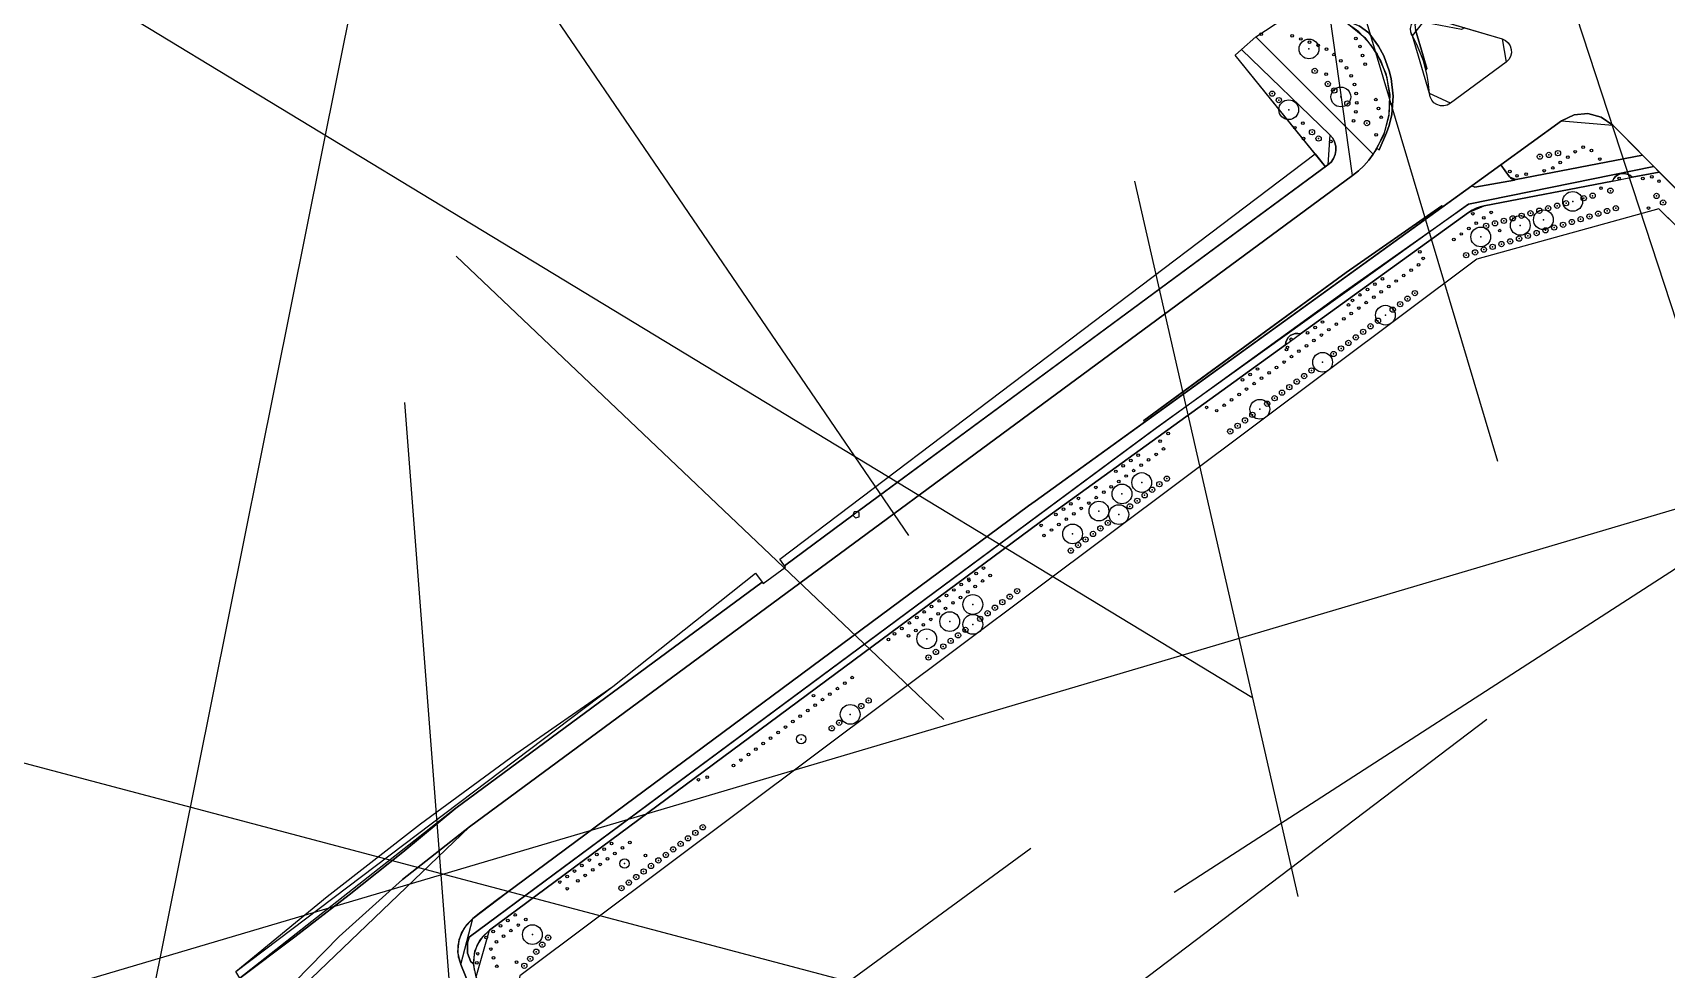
# Model space of a CAD drawing. Header units: metres. Extents: x 13966 to 15478, y -1639 to -430.
# Drawn here: x 14176.8 to 14424.7, y -1286.3 to -1144.2 of the extents above; entities that cross this region are included whole.
import ezdxf

# ---------------------------------------------------------------- set-up
doc = ezdxf.new("R2010")
doc.units = ezdxf.units.M
for name, color, linetype in [('BOUNDARY', 7, 'Continuous'), ('CURB', 7, 'Continuous'), ('ELECTR_CABLE', 7, 'Continuous'), ('ELECTR_CABLE_COMM', 7, 'Continuous'), ('GAS', 7, 'Continuous'), ('GRASS', 7, 'Continuous'), ('HEAT', 7, 'Continuous'), ('NEW_BUSH', 3, 'Continuous'), ('NEW_TREE', 3, 'Continuous'), ('OVERHEAD_POWER_LINE', 7, 'Continuous'), ('ROAD', 7, 'Continuous'), ('SEWER', 7, 'Continuous'), ('SIDEWALK_PATH', 7, 'Continuous'), ('WATER_PIPELINE', 7, 'Continuous')]:
    doc.layers.add(name, color=color, linetype=linetype)

# ---------------------------------------------------------------- blocks, each defined once
blk = doc.blocks.new('СПИРЕЯ_GREFSHEIM')
blk.add_circle((0, 0), 0.2)
blk = doc.blocks.new('ПУЗЫРЕПЛОДНИК_LADY_IN_RED')
blk.add_circle((0, 0), 0.2)
blk = doc.blocks.new('ПУЗЫРЕПЛОДНИК_TINY_WINE_GOLD')
blk.add_circle((0, 0), 0.2)
blk = doc.blocks.new('ЛАПЧАТКА_GOLDFINGER')
blk.add_circle((0, 0), 0.2)
blk = doc.blocks.new('ИВА_БУЛЛАТА')
blk.add_circle((0, 0), 0.2)
blk = doc.blocks.new('КЛЕН_ГИННАЛА')
blk.add_circle((0, 0), 0.2)
blk = doc.blocks.new('КЛЕН_PRINCETON_GOLD')
blk.add_circle((0, 0), 0.2)
blk = doc.blocks.new('КЛЕН_CRIMSON_SENTRY')
blk.add_circle((0, 0), 0.2)

msp = doc.modelspace()

# ---------------------------------------------------------------- linework, layer by layer
at = {"layer": 'BOUNDARY'}
for points in [[(14176.49, -1312.41), (14184.57, -1319.31), (14192.53, -1311.31), (14190.24, -1310.16), (14184.83, -1305.81), (14208.19, -1287.6), (14207.63, -1286.61), (14264.84, -1243.37), (14286.49, -1226.17), (14287.65, -1227.77), (14291.05, -1225.3), (14290.15, -1224.05), (14371.42, -1162.56), (14359.3, -1147.59), (14360.24, -1146.74), (14362.4, -1144.83), (14369.74, -1140.02), (14389.41, -1126.41), (14391.67, -1121.39), (14394.71, -1123.83), (14416.58, -1131.07), (14571.79, -1019.44)], [(14486.61, -1232.9), (14423.56, -1170.9), (14395.94, -1178.55), (14250.71, -1287.29), (14249.79, -1292.13), (14267.87, -1335.43), (14268.82, -1338.86), (14265.3, -1339.5), (14266.7, -1346.64), (14262.89, -1353.2), (14235.31, -1331.07), (14233.84, -1332.57), (14190.27, -1351.47), (14174.49, -1370.32), (14202.71, -1397.32), (14159.13, -1440.9)]]:
    msp.add_lwpolyline(points, dxfattribs=at)
at = {"layer": 'CURB'}
for points in [[(14184.83, -1305.81), (14190.24, -1310.16), (14198.67, -1309.25), (14205.86, -1300.31), (14243.05, -1264.65), (14377.09, -1165.86), (14373.62, -1141.45), (14369.74, -1140.02)], [(14362.4, -1144.83), (14380.26, -1162.67)], [(14360.24, -1146.73), (14373.66, -1159.7), (14373.35, -1164.27), (14290.88, -1225.06)], [(14261.05, -1351.72), (14262.52, -1349.77), (14263.81, -1339.99), (14241.73, -1285.54), (14243.56, -1278.58), (14248.61, -1274.71), (14327.93, -1215.98), (14328.92, -1215.26), (14408.8, -1157.6), (14416.57, -1158.23), (14488.32, -1230.38)], [(14399.61, -1164.23), (14400.93, -1166.07), (14401.93, -1166.46), (14421.09, -1162.77)], [(14421.09, -1162.77), (14423.65, -1165.33)], [(14267.87, -1335.43), (14264.75, -1336.11), (14263.61, -1335.51), (14244.1, -1287.4), (14246.09, -1280.32), (14329.72, -1218.39), (14330.67, -1217.69), (14366.89, -1191.55), (14369.18, -1189.89), (14394.69, -1171.48), (14397.07, -1170.45), (14416.53, -1166.71), (14419.54, -1166.13), (14423.64, -1165.34)], [(14287.49, -1227.55), (14240.98, -1261.83), (14208.19, -1287.6)], [(14242.36, -1279.87), (14241.85, -1280.74), (14241.48, -1281.76), (14241.38, -1282.2), (14241.32, -1282.68), (14241.29, -1283.47), (14241.36, -1284.38), (14241.59, -1284.92)]]:
    msp.add_lwpolyline(points, dxfattribs=at)
msp.add_lwpolyline([(14388.75, -1153.42), (14386.17, -1144.69), (14388.48, -1141.79), (14399.78, -1145.15), (14400.4, -1148.68), (14391.94, -1154.92)], close=True, dxfattribs=at)
at = {"layer": 'ELECTR_CABLE'}
for p, q in [((14143.68, -1300.06), (14454.79, -1207.93)), ((14538.85, -1351.14), (14156.17, -1249.94))]:
    msp.add_line(p, q, dxfattribs=at)
at = {"layer": 'ELECTR_CABLE_COMM'}
msp.add_line((14456.71, -1281.1), (14354.22, -967.82), dxfattribs=at)
at = {"layer": 'GAS'}
for p, q in [((14213.89, -1080.05), (14309.71, -1220.46)), ((14370.31, -1112.78), (14399.07, -1209.19))]:
    msp.add_line(p, q, dxfattribs=at)
at = {"layer": 'GRASS'}
for points in [[(14380.24, -1162.65), (14362.4, -1144.83), (14369.74, -1140.02), (14373.62, -1141.45), (14376.5, -1142.9), (14378.93, -1144.94), (14380.85, -1147.48), (14382.15, -1150.42), (14382.75, -1153.58), (14382.62, -1156.76), (14381.77, -1159.82)], [(14386.17, -1144.69), (14385.95, -1144.13), (14385.91, -1143.55), (14386.04, -1142.98), (14386.34, -1142.46), (14386.78, -1142.05), (14387.31, -1141.8), (14387.89, -1141.7), (14388.48, -1141.79), (14394.08, -1143.45), (14393.61, -1143.71), (14387.25, -1142.5), (14386.83, -1142.72), (14386.55, -1143.02), (14386.62, -1143.79), (14387.81, -1147.7), (14388.34, -1149.65), (14388.21, -1149.83), (14387.84, -1148.49), (14387.37, -1147.19), (14386.81, -1145.92)], [(14359.3, -1147.59), (14360.24, -1146.73), (14373.66, -1159.7), (14374.08, -1160.2), (14374.37, -1160.77), (14374.54, -1161.4), (14374.57, -1162.05), (14374.45, -1162.7), (14374.2, -1163.29), (14373.83, -1163.82), (14373.35, -1164.27), (14373, -1164.53)], [(14400.93, -1166.07), (14399.61, -1164.23), (14408.8, -1157.6), (14410.73, -1156.67), (14412.8, -1156.48), (14414.82, -1157.01), (14416.57, -1158.23), (14421.09, -1162.77), (14401.93, -1166.46), (14401.84, -1166.48), (14401.75, -1166.48), (14401.69, -1166.48), (14401.47, -1166.44), (14401.26, -1166.36), (14401.08, -1166.23)]]:
    msp.add_lwpolyline(points, close=True, dxfattribs=at)
for points in [[(14394.08, -1143.45), (14399.78, -1145.15), (14400.29, -1145.39), (14400.71, -1145.74), (14401.01, -1146.2), (14401.18, -1146.73), (14401.2, -1147.28), (14401.07, -1147.82), (14400.8, -1148.29), (14400.4, -1148.68), (14391.94, -1154.92), (14391.46, -1155.18), (14390.95, -1155.3), (14390.42, -1155.28), (14389.9, -1155.12), (14389.45, -1154.83), (14389.1, -1154.43), (14388.86, -1153.95), (14388.75, -1153.42), (14388.68, -1152.52), (14388.57, -1151.61), (14388.41, -1150.72), (14388.21, -1149.83), (14388.34, -1149.65), (14387.81, -1147.7), (14386.62, -1143.79)], [(14244.1, -1287.4), (14243.66, -1285.45), (14243.88, -1283.52), (14244.7, -1281.76), (14246.09, -1280.32), (14329.72, -1218.39), (14366.89, -1191.55), (14366.95, -1191.15), (14367.1, -1190.77), (14367.33, -1190.44), (14367.64, -1190.16), (14367.99, -1189.96), (14368.38, -1189.85), (14368.78, -1189.83), (14369.19, -1189.89), (14394.69, -1171.48), (14395.24, -1171.13), (14395.83, -1170.84), (14396.44, -1170.61), (14397.07, -1170.45), (14416.53, -1166.71), (14416.75, -1166.3), (14417.05, -1165.97), (14417.43, -1165.72), (14417.87, -1165.58), (14418.33, -1165.55), (14418.78, -1165.64), (14419.19, -1165.83), (14419.54, -1166.13), (14423.64, -1165.34), (14488.32, -1230.38)], [(14428.83, -1176.09), (14423.56, -1170.9), (14395.94, -1178.55), (14250.71, -1287.29)]]:
    msp.add_lwpolyline(points, dxfattribs=at)
at = {"layer": 'HEAT'}
for p, q in [((14233.22, -1200.29), (14253.66, -1466.62)), ((14182.04, -1374.86), (14328.25, -1267.89))]:
    msp.add_line(p, q, dxfattribs=at)
at = {"layer": 'NEW_BUSH'}
for centre, radius in [((14371.35, -1150), 0.4), ((14373.33, -1151.98), 0.4), ((14374.32, -1152.97), 0.4), ((14364.9, -1153.45), 0.4), ((14365.9, -1154.43), 0.4), ((14376.3, -1154.94), 0.4), ((14379.27, -1157.91), 0.4), ((14370.94, -1159.29), 0.4), ((14371.94, -1160.26), 0.4), ((14405.52, -1163.01), 0.4), ((14406.89, -1162.75), 0.4), ((14408.27, -1162.48), 0.4), ((14416.22, -1168.17), 0.4), ((14408.14, -1170.45), 0.4), ((14409.49, -1170.07), 0.4), ((14412.18, -1169.31), 0.4), ((14413.53, -1168.93), 0.4), ((14423.23, -1168.97), 0.4), ((14424.22, -1169.97), 0.4), ((14398.71, -1173.12), 0.4), ((14400.06, -1172.74), 0.4), ((14401.4, -1172.36), 0.4), ((14402.75, -1171.98), 0.4), ((14404.1, -1171.6), 0.4), ((14405.44, -1171.21), 0.4), ((14406.79, -1170.83), 0.4), ((14410.37, -1172.92), 0.4), ((14411.71, -1172.5), 0.4), ((14413.05, -1172.08), 0.4), ((14414.38, -1171.66), 0.4), ((14415.72, -1171.25), 0.4), ((14417.05, -1170.83), 0.4), ((14397.36, -1173.5), 0.4), ((14402.36, -1175.44), 0.4), ((14403.7, -1175.02), 0.4), ((14405.03, -1174.6), 0.4), ((14406.37, -1174.18), 0.4), ((14407.7, -1173.76), 0.4), ((14409.04, -1173.34), 0.4), ((14394.34, -1177.95), 0.4), ((14395.68, -1177.53), 0.4), ((14397.02, -1177.11), 0.4), ((14398.35, -1176.69), 0.4), ((14399.69, -1176.27), 0.4), ((14401.02, -1175.86), 0.4), ((14384.31, -1185.38), 0.4), ((14385.43, -1184.55), 0.4), ((14386.55, -1183.71), 0.4), ((14380.95, -1187.9), 0.4), ((14383.19, -1186.22), 0.4), ((14377.58, -1190.42), 0.4), ((14378.7, -1189.58), 0.4), ((14379.82, -1188.74), 0.4), ((14374.22, -1192.94), 0.4), ((14375.34, -1192.1), 0.4), ((14376.46, -1191.26), 0.4), ((14370.86, -1195.45), 0.4), ((14368.62, -1197.13), 0.4), ((14369.74, -1196.29), 0.4), ((14365.26, -1199.65), 0.4), ((14366.38, -1198.81), 0.4), ((14367.5, -1197.97), 0.4), ((14361.89, -1202.17), 0.4), ((14364.14, -1200.49), 0.4), ((14358.53, -1204.68), 0.4), ((14359.65, -1203.84), 0.4), ((14360.77, -1203.01), 0.4), ((14347.78, -1212.69), 0.4), ((14348.9, -1211.85), 0.4), ((14344.42, -1215.21), 0.4), ((14345.54, -1214.37), 0.4), ((14346.66, -1213.53), 0.4), ((14343.3, -1216.05), 0.4), ((14337.7, -1220.24), 0.4), ((14338.82, -1219.4), 0.4), ((14339.94, -1218.56), 0.4), ((14335.45, -1221.92), 0.4), ((14336.57, -1221.08), 0.4), ((14334.33, -1222.76), 0.4), ((14325.06, -1229.75), 0.4), ((14326.18, -1228.91), 0.4), ((14321.7, -1232.27), 0.4), ((14322.82, -1231.43), 0.4), ((14323.94, -1230.59), 0.4), ((14318.34, -1234.79), 0.4), ((14320.58, -1233.11), 0.4), ((14314.98, -1237.3), 0.4), ((14316.1, -1236.46), 0.4), ((14317.22, -1235.62), 0.4), ((14312.74, -1238.98), 0.4), ((14313.86, -1238.14), 0.4), ((14302.53, -1246.35), 0.4), ((14303.65, -1245.51), 0.4), ((14298.05, -1249.71), 0.4), ((14299.17, -1248.87), 0.4), ((14293.4, -1251.36), 0.72), ((14278.47, -1264.73), 0.4), ((14275.11, -1267.25), 0.4), ((14276.23, -1266.41), 0.4), ((14277.35, -1265.57), 0.4), ((14271.74, -1269.76), 0.4), ((14272.87, -1268.93), 0.4), ((14273.99, -1268.09), 0.4), ((14266.6, -1270.23), 0.72), ((14268.38, -1272.28), 0.4), ((14269.5, -1271.44), 0.4), ((14270.62, -1270.6), 0.4), ((14266.14, -1273.96), 0.4), ((14267.26, -1273.12), 0.4), ((14255.01, -1281.47), 0.4), ((14252.29, -1284.68), 0.4), ((14253.2, -1283.61), 0.4), ((14254.11, -1282.54), 0.4), ((14251.39, -1285.74), 0.4)]:
    msp.add_circle(centre, radius, dxfattribs=at)
for p in [(14371.35, -1150), (14373.33, -1151.98), (14364.9, -1153.45), (14365.9, -1154.43), (14374.32, -1152.97), (14376.3, -1154.94), (14370.94, -1159.29), (14371.94, -1160.26), (14379.27, -1157.91), (14406.89, -1162.75), (14408.27, -1162.48), (14405.52, -1163.01), (14409.49, -1170.07), (14412.18, -1169.31), (14413.53, -1168.93), (14416.22, -1168.17), (14423.23, -1168.97), (14424.22, -1169.97), (14400.06, -1172.74), (14401.4, -1172.36), (14402.75, -1171.98), (14404.1, -1171.6), (14405.44, -1171.21), (14406.79, -1170.83), (14408.14, -1170.45), (14411.71, -1172.5), (14413.05, -1172.08), (14414.38, -1171.66), (14415.72, -1171.25), (14417.05, -1170.83), (14397.36, -1173.5), (14398.71, -1173.12), (14403.7, -1175.02), (14405.03, -1174.6), (14406.37, -1174.18), (14407.7, -1173.76), (14409.04, -1173.34), (14410.37, -1172.92), (14395.68, -1177.53), (14397.02, -1177.11), (14398.35, -1176.69), (14399.69, -1176.27), (14401.02, -1175.86), (14402.36, -1175.44), (14394.34, -1177.95), (14385.43, -1184.55), (14386.55, -1183.71), (14383.19, -1186.22), (14384.31, -1185.38), (14378.7, -1189.58), (14379.82, -1188.74), (14380.95, -1187.9), (14375.34, -1192.1), (14376.46, -1191.26), (14377.58, -1190.42), (14374.22, -1192.94), (14368.62, -1197.13), (14369.74, -1196.29), (14370.86, -1195.45), (14365.26, -1199.65), (14366.38, -1198.81), (14367.5, -1197.97), (14361.89, -1202.17), (14364.14, -1200.49), (14358.53, -1204.68), (14359.65, -1203.84), (14360.77, -1203.01), (14348.9, -1211.85), (14345.54, -1214.37), (14346.66, -1213.53), (14347.78, -1212.69), (14343.3, -1216.05), (14344.42, -1215.21), (14338.82, -1219.4), (14339.94, -1218.56), (14335.45, -1221.92), (14336.57, -1221.08), (14337.7, -1220.24), (14334.33, -1222.76), (14325.06, -1229.75), (14326.18, -1228.91), (14322.82, -1231.43), (14323.94, -1230.59), (14320.58, -1233.11), (14321.7, -1232.27), (14316.1, -1236.46), (14317.22, -1235.62), (14318.34, -1234.79), (14312.74, -1238.98), (14313.86, -1238.14), (14314.98, -1237.3), (14302.53, -1246.35), (14303.65, -1245.51), (14299.17, -1248.87), (14293.4, -1251.36), (14298.05, -1249.71), (14276.23, -1266.41), (14277.35, -1265.57), (14278.47, -1264.73), (14272.87, -1268.93), (14273.99, -1268.09), (14275.11, -1267.25), (14266.6, -1270.23), (14269.5, -1271.44), (14270.62, -1270.6), (14271.74, -1269.76), (14266.14, -1273.96), (14267.26, -1273.12), (14268.38, -1272.28), (14255.01, -1281.47), (14253.2, -1283.61), (14254.11, -1282.54), (14251.39, -1285.74), (14252.29, -1284.68)]:
    msp.add_point(p, dxfattribs=at)
at = {"layer": 'NEW_TREE'}
for centre in [(14370.48, -1146.67), (14375.31, -1153.95), (14367.41, -1155.89), (14410.5, -1169.79), (14402.55, -1173.44), (14406.05, -1172.58), (14396.55, -1175.18), (14382.07, -1187.06), (14372.54, -1194.2), (14363.02, -1201.33), (14345.1, -1212.44), (14342.1, -1214.17), (14338.6, -1216.77), (14341.62, -1217.3), (14334.6, -1220.23), (14319.46, -1230.94), (14315.96, -1233.54), (14312.46, -1236.14), (14319.46, -1233.95), (14300.85, -1247.61), (14252.62, -1281.01)]:
    msp.add_circle(centre, 1.5, dxfattribs=at)
for p in [(14370.48, -1146.67), (14375.31, -1153.95), (14367.41, -1155.89), (14410.5, -1169.79), (14406.05, -1172.58), (14396.55, -1175.18), (14402.55, -1173.44), (14382.07, -1187.06), (14372.54, -1194.2), (14363.02, -1201.33), (14342.1, -1214.17), (14345.1, -1212.44), (14338.6, -1216.77), (14341.62, -1217.3), (14334.6, -1220.23), (14319.46, -1230.94), (14315.96, -1233.54), (14319.46, -1233.95), (14312.46, -1236.14), (14300.85, -1247.61), (14252.62, -1281.01)]:
    msp.add_point(p, dxfattribs=at)
at = {"layer": 'OVERHEAD_POWER_LINE'}
for p, q in [((14361.8, -1245.04), (14131.43, -1105.36)), ((14350.04, -1274.56), (14561.85, -1137.82))]:
    msp.add_line(p, q, dxfattribs=at)
at = {"layer": 'ROAD'}
for points in [[(14380.8, -1161.77), (14381.99, -1159.25), (14382.65, -1156.57), (14382.77, -1153.81), (14382.33, -1151.05), (14381.37, -1148.44), (14379.91, -1146.09), (14378.03, -1144.07), (14375.76, -1142.45), (14376.18, -1142.4), (14378.08, -1143.19), (14379.57, -1144.24), (14381.03, -1146.23), (14381.82, -1147.74), (14382.65, -1149.99), (14382.95, -1151.15), (14383.28, -1153.85), (14383.04, -1156.62), (14382.64, -1158.28), (14382.26, -1159.42), (14381.11, -1161.98)], [(14290.88, -1225.06), (14290.15, -1224.05), (14371.42, -1162.56), (14373, -1164.53), (14302.02, -1216.84), (14301.46, -1216.88), (14301.26, -1217.41)], [(14345.49, -1203.3), (14345.43, -1203.05), (14376.12, -1180.6), (14390.66, -1170.49), (14390.82, -1170.58)], [(14208.19, -1287.6), (14207.63, -1286.61), (14221.48, -1275.21), (14235.64, -1264.2), (14250.1, -1253.58), (14264.84, -1243.37), (14286.49, -1226.17), (14287.49, -1227.55), (14240.98, -1261.83), (14232.95, -1268.49), (14224.81, -1275), (14216.55, -1281.37)]]:
    msp.add_lwpolyline(points, close=True, dxfattribs=at)
for points in [[(14214.28, -1290.51), (14223.3, -1281.28), (14232.91, -1272.65), (14243.05, -1264.65), (14377.09, -1165.86), (14377.97, -1165.15), (14378.79, -1164.38), (14379.55, -1163.55), (14380.23, -1162.65), (14380.38, -1162.44), (14380.53, -1162.22), (14380.67, -1162), (14380.8, -1161.77), (14381.11, -1161.98), (14382.26, -1159.42), (14382.64, -1158.28), (14383.04, -1156.62), (14383.28, -1153.85), (14382.95, -1151.15), (14382.65, -1149.99), (14381.82, -1147.74), (14381.03, -1146.23), (14379.57, -1144.24), (14378.08, -1143.19)], [(14394.08, -1143.45), (14399.78, -1145.15), (14400.29, -1145.39), (14400.71, -1145.74), (14401.01, -1146.2), (14401.18, -1146.73), (14401.2, -1147.28), (14401.07, -1147.82), (14400.8, -1148.29), (14400.4, -1148.68), (14391.94, -1154.92), (14391.46, -1155.18), (14390.95, -1155.3), (14390.42, -1155.28), (14389.9, -1155.12), (14389.45, -1154.83), (14389.1, -1154.43), (14388.86, -1153.95), (14388.75, -1153.42), (14388.68, -1152.52), (14388.57, -1151.61), (14388.41, -1150.72), (14388.21, -1149.83), (14387.84, -1148.49), (14387.37, -1147.19), (14386.81, -1145.92), (14386.17, -1144.69), (14386.06, -1144.46), (14385.97, -1144.22), (14385.92, -1143.96)], [(14488.32, -1230.38), (14423.64, -1165.34), (14422.82, -1164.52), (14421.09, -1162.77), (14416.57, -1158.23), (14414.82, -1157.01), (14412.8, -1156.48), (14410.73, -1156.67), (14408.8, -1157.6), (14399.61, -1164.23), (14395.21, -1167.41), (14390.82, -1170.58), (14390.66, -1170.49), (14376.12, -1180.6), (14365.81, -1188.09), (14355.7, -1195.51), (14345.43, -1203.05), (14345.49, -1203.3), (14328.92, -1215.26), (14327.93, -1215.98), (14248.61, -1274.71), (14247.34, -1275.67), (14246.07, -1276.63), (14244.81, -1277.6), (14243.56, -1278.58), (14242.6, -1279.54), (14241.88, -1280.67), (14241.44, -1281.94), (14241.29, -1283.29), (14241.31, -1283.86), (14241.4, -1284.44), (14241.53, -1285), (14241.73, -1285.54), (14263.81, -1339.99)]]:
    msp.add_lwpolyline(points, dxfattribs=at)
at = {"layer": 'SEWER'}
for p, q in [((14368.82, -1275.25), (14344.04, -1166.73)), ((14315.05, -1248.37), (14241.04, -1178.08)), ((14397.45, -1248.4), (14181.81, -1411.9))]:
    msp.add_line(p, q, dxfattribs=at)
at = {"layer": 'SIDEWALK_PATH'}
for points in [[(14208.19, -1287.6), (14216.55, -1281.37), (14224.81, -1275), (14232.95, -1268.49), (14240.98, -1261.83), (14287.49, -1227.55), (14287.65, -1227.77), (14291.05, -1225.3), (14290.88, -1225.06), (14301.26, -1217.41), (14301.65, -1217.81), (14302.19, -1217.62), (14302.23, -1217.05), (14302.02, -1216.84), (14373.35, -1164.27), (14373.83, -1163.82), (14374.2, -1163.29), (14374.45, -1162.7), (14374.57, -1162.05), (14374.54, -1161.4), (14374.37, -1160.77), (14374.08, -1160.2), (14373.66, -1159.7), (14360.24, -1146.73), (14362.4, -1144.83), (14380.24, -1162.65), (14379.55, -1163.55), (14378.79, -1164.38), (14377.97, -1165.15), (14377.09, -1165.86), (14243.05, -1264.65), (14232.91, -1272.65), (14223.3, -1281.28), (14214.28, -1290.51)], [(14263.81, -1339.99), (14241.73, -1285.54), (14241.3, -1283.64), (14241.48, -1281.76), (14242.25, -1280.02), (14243.56, -1278.58), (14244.81, -1277.6), (14246.07, -1276.63), (14247.34, -1275.67), (14248.61, -1274.71), (14327.93, -1215.98), (14328.92, -1215.26), (14395.21, -1167.41), (14395.67, -1167.63), (14401.69, -1166.56), (14401.75, -1166.48), (14401.84, -1166.48), (14401.93, -1166.46), (14421.09, -1162.77), (14422.82, -1164.52), (14394.67, -1170.22), (14347.34, -1204.12), (14243.03, -1281.4), (14242.75, -1282.28), (14242.75, -1283.84), (14243.28, -1285.16), (14243.66, -1285.39), (14243.71, -1285.91), (14243.79, -1286.41)]]:
    msp.add_lwpolyline(points, dxfattribs=at)
for points in [[(14369.19, -1189.89), (14368.78, -1189.83), (14368.38, -1189.85), (14367.99, -1189.96), (14367.64, -1190.16), (14367.33, -1190.44), (14367.1, -1190.77), (14366.95, -1191.15), (14366.89, -1191.55), (14329.72, -1218.39), (14246.09, -1280.32), (14245.02, -1281.33), (14244.24, -1282.55), (14243.78, -1283.93), (14243.66, -1285.39), (14243.28, -1285.16), (14242.75, -1283.84), (14242.75, -1282.28), (14243.03, -1281.4), (14346.84, -1204.49), (14375.66, -1183.62), (14394.67, -1170.22), (14422.82, -1164.52), (14423.64, -1165.34), (14419.54, -1166.13), (14419.19, -1165.83), (14418.78, -1165.64), (14418.33, -1165.55), (14417.87, -1165.58), (14417.43, -1165.72), (14417.05, -1165.97), (14416.75, -1166.3), (14416.53, -1166.71), (14397.07, -1170.45), (14396.44, -1170.61), (14395.83, -1170.84), (14395.24, -1171.13), (14394.69, -1171.48)], [(14395.67, -1167.63), (14395.21, -1167.41), (14399.61, -1164.23), (14400.93, -1166.07), (14401.08, -1166.23), (14401.26, -1166.36), (14401.47, -1166.44), (14401.69, -1166.48), (14401.69, -1166.56)]]:
    msp.add_lwpolyline(points, close=True, dxfattribs=at)
at = {"layer": 'WATER_PIPELINE'}
msp.add_line((14230.83, -1111.77), (14176.82, -1380.28), dxfattribs=at)

# ---------------------------------------------------------------- block references
at = {"layer": 'BUSH'}
for name, p in [('ПУЗЫРЕПЛОДНИК_TINY_WINE_GOLD', (14367.92, -1144.67)), ('ПУЗЫРЕПЛОДНИК_LADY_IN_RED', (14369.23, -1145.16)), ('СПИРЕЯ_GREFSHEIM', (14370.55, -1145.65)), ('ЛАПЧАТКА_GOLDFINGER', (14377.61, -1145.09)), ('ИВА_БУЛЛАТА', (14371.86, -1146.13)), ('ЛАПЧАТКА_GOLDFINGER', (14373.13, -1146.71)), ('ПУЗЫРЕПЛОДНИК_TINY_WINE_GOLD', (14374.27, -1147.53)), ('ИВА_БУЛЛАТА', (14378.22, -1146.31)), ('СПИРЕЯ_GREFSHEIM', (14378.62, -1147.65)), ('ПУЗЫРЕПЛОДНИК_LADY_IN_RED', (14375.3, -1148.47)), ('СПИРЕЯ_GREFSHEIM', (14376.18, -1149.55)), ('ПУЗЫРЕПЛОДНИК_LADY_IN_RED', (14379.02, -1148.99)), ('ИВА_БУЛЛАТА', (14376.89, -1150.75)), ('ЛАПЧАТКА_GOLDFINGER', (14377.38, -1152.07)), ('ПУЗЫРЕПЛОДНИК_TINY_WINE_GOLD', (14377.65, -1153.44)), ('ПУЗЫРЕПЛОДНИК_LADY_IN_RED', (14377.72, -1154.83)), ('ПУЗЫРЕПЛОДНИК_TINY_WINE_GOLD', (14380.63, -1154.36)), ('СПИРЕЯ_GREFSHEIM', (14369.55, -1157.92)), ('ИВА_БУЛЛАТА', (14377.25, -1157.58)), ('СПИРЕЯ_GREFSHEIM', (14377.59, -1156.22)), ('ЛАПЧАТКА_GOLDFINGER', (14381.03, -1155.7)), ('ИВА_БУЛЛАТА', (14381.43, -1157.04)), ('ИВА_БУЛЛАТА', (14368.34, -1158.62)), ('ЛАПЧАТКА_GOLDFINGER', (14369.66, -1160.25)), ('ПУЗЫРЕПЛОДНИК_LADY_IN_RED', (14380.67, -1159.7)), ('ПУЗЫРЕПЛОДНИК_LADY_IN_RED', (14373.78, -1160.71)), ('ПУЗЫРЕПЛОДНИК_TINY_WINE_GOLD', (14410.89, -1162.26)), ('ПУЗЫРЕПЛОДНИК_LADY_IN_RED', (14412.1, -1161.57)), ('СПИРЕЯ_GREFSHEIM', (14413.34, -1162.07)), ('ИВА_БУЛЛАТА', (14400.97, -1165.27)), ('ПУЗЫРЕПЛОДНИК_LADY_IN_RED', (14406.17, -1165.14)), ('СПИРЕЯ_GREFSHEIM', (14407.48, -1164.72)), ('ИВА_БУЛЛАТА', (14408.62, -1163.9)), ('ЛАПЧАТКА_GOLDFINGER', (14409.75, -1163.08)), ('ИВА_БУЛЛАТА', (14414.63, -1163.37)), ('ЛАПЧАТКА_GOLDFINGER', (14402.05, -1165.93)), ('ПУЗЫРЕПЛОДНИК_TINY_WINE_GOLD', (14403.42, -1165.67)), ('ПУЗЫРЕПЛОДНИК_TINY_WINE_GOLD', (14417.54, -1166.3)), ('ПУЗЫРЕПЛОДНИК_TINY_WINE_GOLD', (14421.14, -1166.33)), ('ЛАПЧАТКА_GOLDFINGER', (14422.52, -1166.06)), ('ИВА_БУЛЛАТА', (14423.6, -1166.72)), ('ПУЗЫРЕПЛОДНИК_LADY_IN_RED', (14395.34, -1171.66)), ('ПУЗЫРЕПЛОДНИК_LADY_IN_RED', (14397, -1172.28)), ('СПИРЕЯ_GREFSHEIM', (14398.14, -1171.46)), ('ИВА_БУЛЛАТА', (14422.02, -1170.8)), ('ИВА_БУЛЛАТА', (14393.6, -1174.74)), ('ЛАПЧАТКА_GOLDFINGER', (14394.73, -1173.92)), ('ПУЗЫРЕПЛОДНИК_TINY_WINE_GOLD', (14395.87, -1173.1)), ('ПУЗЫРЕПЛОДНИК_LADY_IN_RED', (14387.3, -1177.44)), ('СПИРЕЯ_GREFSHEIM', (14392.46, -1175.56)), ('ИВА_БУЛЛАТА', (14385.98, -1180.23)), ('ЛАПЧАТКА_GOLDFINGER', (14387.12, -1179.41)), ('ПУЗЫРЕПЛОДНИК_TINY_WINE_GOLD', (14387.81, -1178.44)), ('ИВА_БУЛЛАТА', (14380.49, -1182.35)), ('СПИРЕЯ_GREFSHEIM', (14381.62, -1181.53)), ('ПУЗЫРЕПЛОДНИК_TINY_WINE_GOLD', (14382.58, -1182.69)), ('ПУЗЫРЕПЛОДНИК_LADY_IN_RED', (14383.71, -1181.87)), ('СПИРЕЯ_GREFSHEIM', (14384.85, -1181.05)), ('ПУЗЫРЕПЛОДНИК_LADY_IN_RED', (14377.08, -1184.81)), ('ПУЗЫРЕПЛОДНИК_TINY_WINE_GOLD', (14378.22, -1183.99)), ('СПИРЕЯ_GREFSHEIM', (14379.17, -1185.15)), ('ЛАПЧАТКА_GOLDFINGER', (14379.35, -1183.17)), ('ИВА_БУЛЛАТА', (14380.31, -1184.33)), ('ЛАПЧАТКА_GOLDFINGER', (14381.44, -1183.51)), ('ЛАПЧАТКА_GOLDFINGER', (14375.77, -1187.61)), ('ПУЗЫРЕПЛОДНИК_TINY_WINE_GOLD', (14376.9, -1186.79)), ('ПУЗЫРЕПЛОДНИК_LADY_IN_RED', (14378.04, -1185.97)), ('ЛАПЧАТКА_GOLDFINGER', (14370.27, -1189.73)), ('ИВА_БУЛЛАТА', (14371.41, -1188.91)), ('ПУЗЫРЕПЛОДНИК_LADY_IN_RED', (14372.36, -1190.07)), ('СПИРЕЯ_GREFSHEIM', (14372.54, -1188.09)), ('СПИРЕЯ_GREFSHEIM', (14373.5, -1189.25)), ('ИВА_БУЛЛАТА', (14374.63, -1188.43)), ('ПУЗЫРЕПЛОДНИК_LADY_IN_RED', (14367.2, -1191.94)), ('ПУЗЫРЕПЛОДНИК_TINY_WINE_GOLD', (14367.78, -1190.71)), ('ИВА_БУЛЛАТА', (14368.96, -1192.52)), ('ЛАПЧАТКА_GOLDFINGER', (14370.09, -1191.7)), ('ПУЗЫРЕПЛОДНИК_TINY_WINE_GOLD', (14371.23, -1190.89)), ('СПИРЕЯ_GREFSHEIM', (14362.66, -1195.22)), ('ПУЗЫРЕПЛОДНИК_TINY_WINE_GOLD', (14365.55, -1194.98)), ('ПУЗЫРЕПЛОДНИК_LADY_IN_RED', (14366.69, -1194.16)), ('СПИРЕЯ_GREFSHEIM', (14367.82, -1193.34)), ('ЛАПЧАТКА_GOLDFINGER', (14360.39, -1196.86)), ('ИВА_БУЛЛАТА', (14361.53, -1196.04)), ('СПИРЕЯ_GREFSHEIM', (14362.14, -1197.44)), ('ИВА_БУЛЛАТА', (14363.28, -1196.62)), ('ЛАПЧАТКА_GOLDFINGER', (14364.42, -1195.8)), ('ЛАПЧАТКА_GOLDFINGER', (14358.74, -1199.9)), ('ПУЗЫРЕПЛОДНИК_TINY_WINE_GOLD', (14359.87, -1199.08)), ('ПУЗЫРЕПЛОДНИК_LADY_IN_RED', (14361.01, -1198.26)), ('ПУЗЫРЕПЛОДНИК_TINY_WINE_GOLD', (14354.95, -1201.04)), ('СПИРЕЯ_GREFSHEIM', (14356.47, -1201.54)), ('ИВА_БУЛЛАТА', (14357.6, -1200.72)), ('ЛАПЧАТКА_GOLDFINGER', (14349.11, -1205.01)), ('ПУЗЫРЕПЛОДНИК_LADY_IN_RED', (14348.41, -1207.35)), ('СПИРЕЯ_GREFSHEIM', (14342.29, -1209.92)), ('ПУЗЫРЕПЛОДНИК_LADY_IN_RED', (14343.43, -1209.11)), ('ПУЗЫРЕПЛОДНИК_TINY_WINE_GOLD', (14344.56, -1208.29)), ('ИВА_БУЛЛАТА', (14345.01, -1209.81)), ('ЛАПЧАТКА_GOLDFINGER', (14346.14, -1208.99)), ('ПУЗЫРЕПЛОДНИК_TINY_WINE_GOLD', (14347.28, -1208.17)), ('ИВА_БУЛЛАТА', (14341.16, -1210.74)), ('ПУЗЫРЕПЛОДНИК_TINY_WINE_GOLD', (14341.6, -1212.27)), ('ПУЗЫРЕПЛОДНИК_LADY_IN_RED', (14342.74, -1211.45)), ('СПИРЕЯ_GREFSHEIM', (14343.87, -1210.63)), ('ЛАПЧАТКА_GOLDFINGER', (14335.48, -1214.84)), ('СПИРЕЯ_GREFSHEIM', (14338.2, -1214.73)), ('ИВА_БУЛЛАТА', (14339.33, -1213.91)), ('ЛАПЧАТКА_GOLDFINGER', (14340.47, -1213.09)), ('СПИРЕЯ_GREFSHEIM', (14332.08, -1217.3)), ('ПУЗЫРЕПЛОДНИК_LADY_IN_RED', (14333.21, -1216.48)), ('ПУЗЫРЕПЛОДНИК_TINY_WINE_GOLD', (14334.35, -1215.66)), ('ЛАПЧАТКА_GOLDFINGER', (14334.79, -1217.18)), ('ПУЗЫРЕПЛОДНИК_TINY_WINE_GOLD', (14335.92, -1216.36)), ('ПУЗЫРЕПЛОДНИК_LADY_IN_RED', (14337.06, -1215.55)), ('ИВА_БУЛЛАТА', (14329.81, -1218.94)), ('ПУЗЫРЕПЛОДНИК_LADY_IN_RED', (14331.39, -1219.64)), ('СПИРЕЯ_GREFSHEIM', (14332.52, -1218.82)), ('ИВА_БУЛЛАТА', (14333.65, -1218)), ('ПУЗЫРЕПЛОДНИК_TINY_WINE_GOLD', (14330.26, -1220.48)), ('СПИРЕЯ_GREFSHEIM', (14318.83, -1227.07)), ('ПУЗЫРЕПЛОДНИК_LADY_IN_RED', (14319.96, -1226.24)), ('ИВА_БУЛЛАТА', (14320.95, -1227.37)), ('ПУЗЫРЕПЛОДНИК_TINY_WINE_GOLD', (14321.08, -1225.41)), ('ЛАПЧАТКА_GOLDFINGER', (14322.08, -1226.54)), ('ПУЗЫРЕПЛОДНИК_TINY_WINE_GOLD', (14315.45, -1229.57)), ('ЛАПЧАТКА_GOLDFINGER', (14316.58, -1228.74)), ('ПУЗЫРЕПЛОДНИК_TINY_WINE_GOLD', (14317.58, -1229.87)), ('ИВА_БУЛЛАТА', (14317.71, -1227.91)), ('ПУЗЫРЕПЛОДНИК_LADY_IN_RED', (14318.7, -1229.03)), ('СПИРЕЯ_GREFSHEIM', (14319.83, -1228.2)), ('ИВА_БУЛЛАТА', (14312.08, -1232.07)), ('СПИРЕЯ_GREFSHEIM', (14313.2, -1231.24)), ('СПИРЕЯ_GREFSHEIM', (14314.2, -1232.37)), ('ПУЗЫРЕПЛОДНИК_LADY_IN_RED', (14314.33, -1230.4)), ('ИВА_БУЛЛАТА', (14315.32, -1231.53)), ('ЛАПЧАТКА_GOLDFINGER', (14316.45, -1230.7)), ('ПУЗЫРЕПЛОДНИК_LADY_IN_RED', (14308.7, -1234.57)), ('ПУЗЫРЕПЛОДНИК_TINY_WINE_GOLD', (14309.83, -1233.74)), ('ЛАПЧАТКА_GOLDFINGER', (14310.82, -1234.87)), ('ЛАПЧАТКА_GOLDFINGER', (14310.95, -1232.9)), ('ПУЗЫРЕПЛОДНИК_TINY_WINE_GOLD', (14311.95, -1234.03)), ('ПУЗЫРЕПЛОДНИК_LADY_IN_RED', (14313.07, -1233.2)), ('ИВА_БУЛЛАТА', (14306.64, -1236.25)), ('СПИРЕЯ_GREFSHEIM', (14307.58, -1235.4)), ('ИВА_БУЛЛАТА', (14309.7, -1235.7)), ('ЛАПЧАТКА_GOLDFINGER', (14301.15, -1242.03)), ('ПУЗЫРЕПЛОДНИК_LADY_IN_RED', (14297.77, -1244.53)), ('СПИРЕЯ_GREFSHEIM', (14298.9, -1243.7)), ('ИВА_БУЛЛАТА', (14300.02, -1242.87)), ('ИВА_БУЛЛАТА', (14294.4, -1247.03)), ('ЛАПЧАТКА_GOLDFINGER', (14295.52, -1246.2)), ('ПУЗЫРЕПЛОДНИК_TINY_WINE_GOLD', (14296.65, -1245.37)), ('ПУЗЫРЕПЛОДНИК_TINY_WINE_GOLD', (14291.02, -1249.53)), ('ПУЗЫРЕПЛОДНИК_LADY_IN_RED', (14292.15, -1248.7)), ('СПИРЕЯ_GREFSHEIM', (14293.27, -1247.87)), ('СПИРЕЯ_GREFSHEIM', (14287.65, -1252.03)), ('ИВА_БУЛЛАТА', (14288.77, -1251.2)), ('ЛАПЧАТКА_GOLDFINGER', (14289.9, -1250.37)), ('ЛАПЧАТКА_GOLDFINGER', (14284.27, -1254.53)), ('ПУЗЫРЕПЛОДНИК_TINY_WINE_GOLD', (14285.4, -1253.7)), ('ПУЗЫРЕПЛОДНИК_LADY_IN_RED', (14286.52, -1252.87)), ('СПИРЕЯ_GREFSHEIM', (14279.16, -1257.13)), ('ИВА_БУЛЛАТА', (14283.14, -1255.36)), ('ПУЗЫРЕПЛОДНИК_LADY_IN_RED', (14277.81, -1257.52)), ('СПИРЕЯ_GREFSHEIM', (14267.39, -1267.03)), ('ПУЗЫРЕПЛОДНИК_LADY_IN_RED', (14262.39, -1268.87)), ('ПУЗЫРЕПЛОДНИК_TINY_WINE_GOLD', (14263.51, -1268.04)), ('ЛАПЧАТКА_GOLDFINGER', (14264.02, -1269.53)), ('ЛАПЧАТКА_GOLDFINGER', (14264.64, -1267.2)), ('ПУЗЫРЕПЛОДНИК_TINY_WINE_GOLD', (14265.14, -1268.7)), ('ПУЗЫРЕПЛОДНИК_LADY_IN_RED', (14266.27, -1267.86)), ('ЛАПЧАТКА_GOLDFINGER', (14259.01, -1271.37)), ('ИВА_БУЛЛАТА', (14260.14, -1270.54)), ('ПУЗЫРЕПЛОДНИК_LADY_IN_RED', (14260.64, -1272.03)), ('СПИРЕЯ_GREFSHEIM', (14261.26, -1269.7)), ('СПИРЕЯ_GREFSHEIM', (14261.77, -1271.2)), ('ИВА_БУЛЛАТА', (14262.89, -1270.36)), ('ПУЗЫРЕПЛОДНИК_LADY_IN_RED', (14256.76, -1273.04)), ('ПУЗЫРЕПЛОДНИК_TINY_WINE_GOLD', (14257.89, -1272.2)), ('СПИРЕЯ_GREFSHEIM', (14257.91, -1274.05)), ('ПУЗЫРЕПЛОДНИК_TINY_WINE_GOLD', (14259.52, -1272.86)), ('ПУЗЫРЕПЛОДНИК_LADY_IN_RED', (14248.9, -1278.86)), ('ПУЗЫРЕПЛОДНИК_TINY_WINE_GOLD', (14250.02, -1278.03)), ('ИВА_БУЛЛАТА', (14250.48, -1279.56)), ('ЛАПЧАТКА_GOLDFINGER', (14251.6, -1278.73)), ('ЛАПЧАТКА_GOLDFINGER', (14245.61, -1281.46)), ('ИВА_БУЛЛАТА', (14246.65, -1280.53)), ('СПИРЕЯ_GREFSHEIM', (14247.77, -1279.69)), ('ПУЗЫРЕПЛОДНИК_LADY_IN_RED', (14248.25, -1281.26)), ('СПИРЕЯ_GREFSHEIM', (14249.36, -1280.41)), ('ПУЗЫРЕПЛОДНИК_TINY_WINE_GOLD', (14244.31, -1283.91)), ('ЛАПЧАТКА_GOLDFINGER', (14246.33, -1283.2)), ('ИВА_БУЛЛАТА', (14246.71, -1284.53)), ('ПУЗЫРЕПЛОДНИК_TINY_WINE_GOLD', (14247.15, -1282.12)), ('ПУЗЫРЕПЛОДНИК_LADY_IN_RED', (14244.17, -1285.3)), ('СПИРЕЯ_GREFSHEIM', (14247.23, -1285.82))]:
    msp.add_blockref(name, p, dxfattribs=at)
at = {"layer": 'TREE'}
for name, p in [('КЛЕН_PRINCETON_GOLD', (14363.21, -1144.42)), ('КЛЕН_ГИННАЛА', (14373.1, -1150.51)), ('КЛЕН_CRIMSON_SENTRY', (14414.8, -1167.8)), ('КЛЕН_ГИННАЛА', (14399.42, -1174.23)), ('КЛЕН_CRIMSON_SENTRY', (14376.47, -1185.5)), ('КЛЕН_PRINCETON_GOLD', (14367.08, -1192.28)), ('КЛЕН_CRIMSON_SENTRY', (14347.87, -1206.15)), ('КЛЕН_PRINCETON_GOLD', (14338.14, -1213.17)), ('КЛЕН_ГИННАЛА', (14318.88, -1227.28)), ('КЛЕН_PRINCETON_GOLD', (14295.27, -1244.77)), ('КЛЕН_CRIMSON_SENTRY', (14269.76, -1269.01)), ('КЛЕН_ГИННАЛА', (14250.22, -1285.2))]:
    msp.add_blockref(name, p, dxfattribs=at)

doc.saveas('drawing.dxf')
